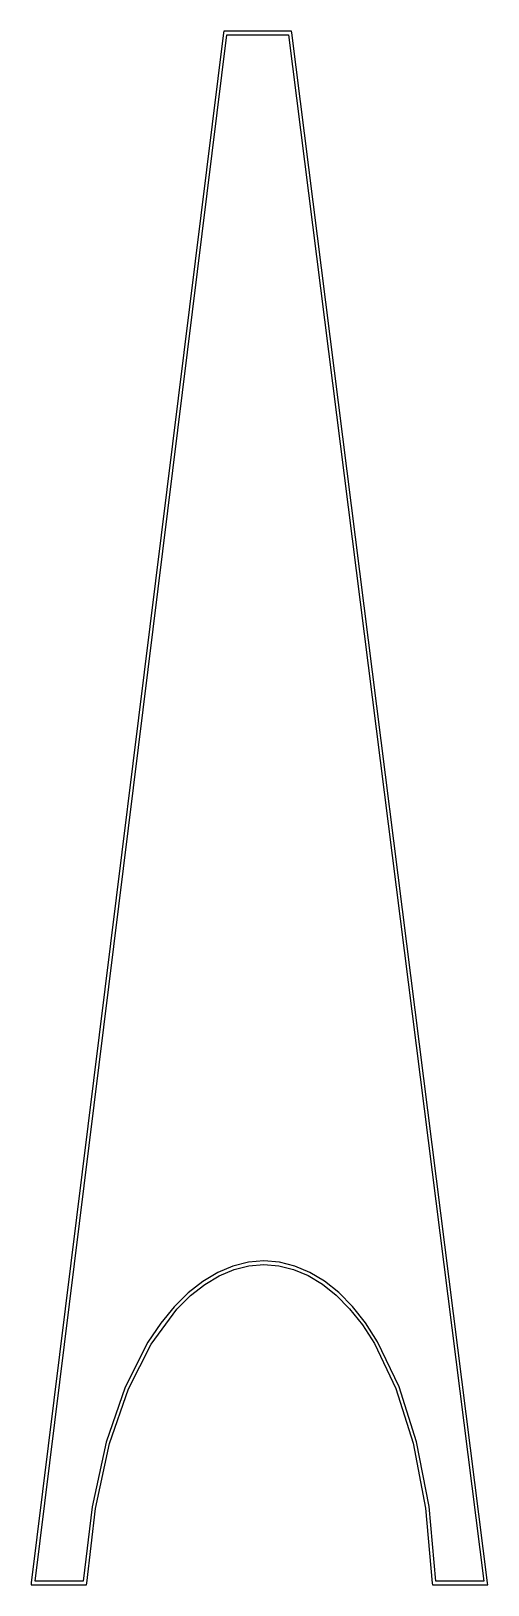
# Model space of a CAD drawing. Extents: x 0 to 33, y 0 to 113.
import ezdxf

# ---------------------------------------------------------------- set-up
doc = ezdxf.new("R2010")
doc.units = 0

msp = doc.modelspace()

# ---------------------------------------------------------------- linework, layer by layer
at = {"layer": 'Layer 1'}
for p, q in [((13.931964, 112.512245), (0.000064, 0.139245)), ((0.28118, 0.254417), (14.18008, 112.363417)), ((13.9485, 112.628), (13.931964, 112.512245)), ((13.948515, 112.628088), (13.9485, 112.628)), ((14.06427, 112.628088), (13.948515, 112.628088)), ((18.75235, 112.628088), (14.06427, 112.628088)), ((14.18001, 112.363417), (18.63658, 112.363417)), ((14.18008, 112.363417), (14.18001, 112.363417)), ((18.63658, 112.363417), (32.80008, 0.254417)), ((18.868105, 112.628088), (18.75235, 112.628088)), ((18.884641, 112.512333), (18.868105, 112.628088)), ((33.072941, 0.139333), (18.884641, 112.512333)), ((13.510677, 22.636231), (12.427652, 21.991055)), ((14.615176, 23.098438), (13.510677, 22.636231)), ((13.624105, 22.398412), (14.69461, 22.846949)), ((15.733739, 23.37707), (14.615176, 23.098438)), ((14.69461, 22.846949), (15.775342, 23.116516)), ((16.85896, 23.471517), (15.733739, 23.37707)), ((15.775342, 23.116516), (16.858966, 23.207634)), ((17.981785, 23.381356), (16.85896, 23.471517)), ((16.858966, 23.207634), (17.939833, 23.120942)), ((17.939833, 23.120942), (19.012392, 22.856224)), ((19.093129, 23.106903), (17.981785, 23.381356)), ((19.012392, 22.856224), (20.069458, 22.412706)), ((20.185532, 22.64865), (19.093129, 23.106903)), ((21.251535, 22.00709), (20.185532, 22.64865)), ((12.427652, 21.991055), (11.373509, 21.163518)), ((11.543114, 20.962345), (12.571161, 21.770384)), ((12.571161, 21.770384), (13.624105, 22.398412)), ((20.069458, 22.412706), (21.103844, 21.789613)), ((21.103844, 21.789613), (22.108364, 20.986172)), ((22.283679, 21.182714), (21.251535, 22.00709)), ((11.373509, 21.163518), (10.355656, 20.154228)), ((10.547297, 19.973774), (11.543114, 20.962345)), ((22.108364, 20.986172), (23.075832, 20.001609)), ((23.274506, 20.176015), (22.283679, 21.182714)), ((8.681696, 17.452954), (10.547297, 19.973774)), ((10.355656, 20.154228), (9.3815, 18.963792)), ((23.075832, 20.001609), (23.999061, 18.835151)), ((24.216556, 18.987485), (23.274506, 20.176015)), ((9.3815, 18.963792), (8.45845, 17.592817)), ((23.999061, 18.835151), (24.870866, 17.486024)), ((25.10237, 17.617617), (24.216556, 18.987485)), ((8.45845, 17.592817), (6.802989, 14.329005)), ((7.035559, 14.20592), (8.681696, 17.452954)), ((24.870866, 17.486024), (26.428414, 14.239916)), ((26.669335, 14.353823), (25.10237, 17.617617)), ((6.802989, 14.329005), (5.433061, 10.34987)), ((5.670307, 10.233672), (7.035559, 14.20592)), ((26.428414, 14.239916), (27.686265, 10.264243)), ((27.931628, 10.371382), (26.669335, 14.353823)), ((5.433061, 10.34987), (4.403808, 5.657608)), ((4.64493, 5.536439), (5.670307, 10.233672)), ((27.686265, 10.264243), (28.584414, 5.55866)), ((28.83349, 5.671259), (27.931628, 10.371382)), ((4.403808, 5.657608), (3.77037, 0.254417)), ((29.31916, 0.254417), (28.83349, 5.671259)), ((4.018416, 0.114454), (4.64493, 5.536439)), ((28.584414, 5.55866), (29.062856, 0.122824)), ((0.000064, 0.139245), (-0.016473, -0.009556)), ((3.77037, 0.254417), (0.28118, 0.254417)), ((4.010148, -0.009556), (4.018416, 0.114454)), ((29.062856, 0.122824), (29.071111, -0.009468)), ((32.80008, 0.254417), (29.31916, 0.254417)), ((33.097732, -0.009468), (33.072941, 0.139333)), ((-0.016473, -0.009556), (0.132355, -0.009556)), ((0.132355, -0.009556), (3.886125, -0.009556)), ((3.886125, -0.009556), (4.010148, -0.009556)), ((29.071111, -0.009468), (29.195134, -0.009468)), ((29.195134, -0.009468), (32.948904, -0.009468)), ((32.948904, -0.009468), (33.097732, -0.009468))]:
    msp.add_line(p, q, dxfattribs=at)

doc.saveas('drawing.dxf')
